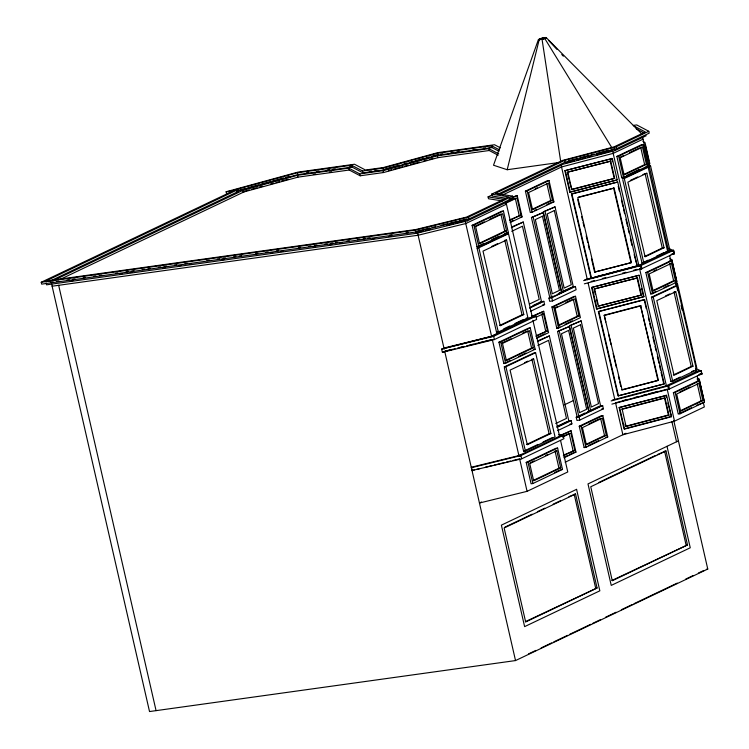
<?xml version="1.0" encoding="UTF-8"?>
<svg xmlns="http://www.w3.org/2000/svg" width="749" height="749" viewBox="0 0 749 749"><rect width="100%" height="100%" fill="white"/><g stroke="black" fill="none" stroke-linecap="round" stroke-linejoin="round"><path stroke-width="1.12" d="M540.038 38.733L538.437 39.5L493.516 165.229L507.185 169.723L539.168 39.763L540.038 38.733L542.931 37.843L546.442 37.843L642.277 134.464M538.437 39.5L539.168 39.763L542.931 37.843M531.518 315.479L535.881 316.209L493.638 336.31L441.62 349.071L442.369 352.33L494.377 339.569L536.621 319.458L535.881 316.209L532.202 317.005M562.312 435.862L563.182 435.441L563.931 438.699L521.697 458.809L472.01 470.522L474.229 469.979M499.508 325.515L522.025 314.795L523.794 314.543L506.567 240.017L504.798 240.27L522.025 314.795M644.393 256.551L662.285 248.022L664.054 247.769L646.827 173.244L642.951 174.489M523.794 314.543L500.257 325.759L483.002 251.121L506.567 240.017M664.054 247.769L645.114 256.804L627.859 182.166L646.827 173.244M496.54 332.284L498.31 332.041L527.961 317.913L508.505 233.754L506.736 233.997L477.057 247.994L496.54 332.284L498.591 331.311M503.702 328.877L509.835 325.955M514.947 323.521L523.13 319.626M622.775 179.891L641.996 263.049L648.222 260.081M656.527 256.121L663.783 252.666M641.996 263.049L643.766 262.796L667.631 251.43L648.175 167.261L646.406 167.514L624.591 177.775M532.895 320.291L559.587 436.218L563.192 435.45L561.722 435.197M526.584 444.494L549.111 433.765L550.88 433.512L533.653 358.986L531.884 359.239L549.111 433.765M673.323 375.006L691.215 366.476L692.984 366.224L675.767 291.698L673.997 291.951L691.215 366.476M550.88 433.512L527.324 444.737L510.078 370.1L533.653 358.986M692.984 366.224L674.044 375.249L656.789 300.621L675.767 291.698M504.395 368.105L523.617 451.263L537.941 444.438M543.053 442.004L552.256 437.622M670.926 381.503L672.696 381.25L696.561 369.875L677.105 285.715L675.336 285.968L651.443 297.203L670.926 381.503L680.27 377.047M691.683 371.607L693.752 370.624M523.617 451.263L525.386 451.01L555.046 436.882L535.601 352.723L533.831 352.976L504.133 366.973L505.903 366.72L535.601 352.723M544.832 38.611L546.442 37.843L539.168 39.763L544.832 38.611L611.839 147.675M497.785 194.253L565.008 162.252L616.652 148.667L649.214 133.163L648.793 131.29L616.221 146.795L564.587 160.38L495.258 193.382L512.578 196.135L513.009 198.008L468.986 218.961L415.676 232.031L41.654 284.133L41.232 282.261L233.473 190.752L226.114 191.772L226.544 193.645L229.7 193.205M49.303 281.446L238.369 191.444L237.948 189.572L45.708 281.081L415.91 229.512L466.524 217.107L508.964 196.903L491.644 194.15L492.065 196.023L507.082 198.41M53.188 280.65L243.313 190.143L243.743 192.016L59.948 279.499M491.644 194.15L562.433 160.455L614.077 146.87L645.338 131.983L633.813 125.898M502.364 200.947L488.507 198.747L488.076 196.875L492.28 194.871M499.892 194.375L563.295 164.19L614.929 150.605L646.2 135.728M502.766 194.937L561.535 166.961L613.178 153.376L643.007 139.174M41.232 282.261L415.246 230.158L468.556 217.088L512.578 196.135M512.428 197.174L517.184 195.508L522.081 216.873L510.135 222.556M525.405 191.154L547.229 180.762L549.008 180.509L553.895 201.874L532.071 212.267L530.292 212.51L525.405 191.154L527.174 190.901L549.008 180.509M509.226 199.3L517.184 195.508M46.129 282.953L46.56 284.826L416.772 233.257L467.376 220.852L514.198 198.654M535.217 188.795L537.323 187.793M505.481 203.4L517.016 197.905L520.948 215.094L509.414 220.581M506.446 204.187L465.747 223.558L418.12 235.233L52.121 286.212M472.095 225.337L501.652 211.265L503.422 211.021L508.318 232.377L478.761 246.449L476.991 246.693L472.095 225.337L473.864 225.084L503.422 211.021M616.867 156.419L641.275 144.8L643.054 144.548L647.941 165.913L623.533 177.532L621.764 177.785L616.867 156.419L618.646 156.167L643.054 144.548M474.894 226.32L484.238 221.873M489.425 219.401L499.808 214.457M619.423 157.515L623.477 155.586M629.553 152.693L639.683 147.871M642.473 147.141L620.181 157.749L624.114 174.938L646.406 164.331L642.473 147.141L640.695 147.394L644.636 164.574L623.355 174.704M509.741 219.832L520.948 215.094M531.818 209.477L550.702 200.489L552.472 200.236L548.53 183.056L528.597 192.54L532.539 209.729L552.472 200.236M510.35 221.854L513.337 220.431M534.449 210.535L536.527 209.542M546.929 204.599L551.086 202.614M511.539 227.013L523.27 222.022L541.602 302.053L529.655 307.736M531.453 217.528L543.184 212.547L561.535 292.69L551.582 297.437L549.803 297.681L531.453 217.528L543.184 212.547M543.306 211.883L555.037 206.893L573.397 287.045L563.435 291.782L561.666 292.026L543.306 211.883L555.037 206.893M511.324 227.705L523.27 222.022M478.836 243.5L504.779 231.151L506.558 230.907L502.616 213.718L475.634 226.563L479.566 243.753L506.558 230.907M476.991 246.693L483.32 243.678M491.765 239.661L499.152 236.141M504.433 233.632L508.318 232.377M621.764 177.785L624.816 176.324M626.847 175.36L639.056 169.546M511.707 231.319L522.446 226.207L539.205 299.394L529.449 304.047M532.923 305.583L539.982 302.221M561.666 292.026L565.645 290.135M567.639 289.189L571.618 287.288M572.536 286.858L575.372 286.464L576.121 289.723L552.528 300.948L549.691 301.341L548.942 298.093L553.043 296.136M558.174 293.692L567.405 289.301M529.721 308.064L543.84 301.341L544.589 304.6L530.461 311.322M548.942 298.093L551.788 297.69L575.372 286.464M531.977 316.265L543.699 311.284L548.596 332.65L536.649 338.333M551.919 306.921L573.743 296.529L575.522 296.286L580.409 317.651L558.585 328.043L556.807 328.287L551.919 306.921L553.689 306.678L575.522 296.286M532.754 316.499L543.699 311.284M554.391 308.064L557.537 306.566M565.935 302.568L573.275 299.076L577.217 316.256L558.333 325.253M536.19 317.173L543.531 313.681L547.463 330.861L535.928 336.357M498.946 342.199L528.476 328.146L530.245 327.903L535.142 349.259L505.612 363.321L503.843 363.565L498.946 342.199L500.716 341.956L530.245 327.903M645.863 272.58L670.271 260.952L672.04 260.708L676.937 282.073L652.529 293.692L650.75 293.936L645.863 272.58L647.632 272.327L672.04 260.708M501.746 343.182L511.08 338.745M522.484 333.314L526.631 331.339M653.474 271.269L656.517 269.818M671.46 263.302L649.177 273.909L653.109 291.099L675.401 280.491L671.46 263.302L669.69 263.545L673.623 280.735L652.351 290.865M536.256 335.608L547.463 330.861M578.986 316.012L559.054 325.497L555.121 308.316L575.054 298.823L578.986 316.012L577.217 316.256M537.866 337.153L544.832 333.839M556.807 328.287L559.924 326.807M565.13 324.326L572.405 320.862M537.632 340.917L549.363 335.927L568.912 421.303L556.966 426.986M557.556 331.517L569.287 326.527L588.817 411.791L578.855 416.528L577.086 416.772L557.556 331.517L569.287 326.527M569.409 325.862L581.14 320.872L600.67 406.136L590.718 410.873L588.939 411.126L569.409 325.862L581.14 320.872M537.417 341.61L549.363 335.927M505.678 360.372L531.603 348.032L533.372 347.789L529.44 330.599L502.476 343.435L506.418 360.615L533.372 347.789M537.848 345.448L548.586 340.336L566.469 418.419L555.73 423.531M503.843 363.565L510.163 360.55M518.598 356.533L525.985 353.022M650.75 293.936L655.843 291.52M663.979 287.644L669.063 285.219M564.409 404.825L573.369 400.565M557.181 426.284L567.302 421.481M599.809 405.967L602.655 405.565L603.404 408.823L579.81 420.058L576.964 420.451L576.224 417.193L585.044 412.98M587.506 411.819L598.891 406.379M576.224 417.193L579.061 416.8L602.655 405.565M557.031 427.323L571.15 420.601L571.899 423.859L557.78 430.581M579.239 426.218L601.072 415.826L602.842 415.573L607.739 436.939L585.905 447.331L584.136 447.574L579.239 426.218L581.009 425.966L602.842 415.573M559.344 435.721L571.066 430.741L575.962 452.106L564.016 457.789M561.113 435.478L571.066 430.741M563.885 435.881L568.079 433.886M589.06 423.859L599.546 418.86M562.508 437.126L570.897 433.137L574.839 450.327L563.295 455.813M526.201 462.423L555.842 448.314L557.612 448.061L562.508 469.426L532.867 483.536L531.088 483.788L526.201 462.423L527.97 462.18L557.612 448.061M673.37 392.673L697.778 381.054L699.547 380.81L704.444 402.176L680.036 413.794L678.257 414.038L673.37 392.673L675.139 392.429L699.547 380.81M530.049 462.91L534.215 460.925M545.665 455.476L547.744 454.484M679.97 391.849L690.101 387.027M556.807 450.767L529.74 463.65L533.672 480.839L560.739 467.956L556.807 450.767L555.028 451.01L558.969 468.2L532.942 480.586M563.623 455.064L574.839 450.327M585.652 444.541L604.537 435.553L606.306 435.3L602.374 418.12L582.441 427.604L586.373 444.794L606.306 435.3M584.136 447.574L586.214 446.591M588.293 445.599L598.685 440.655M564.24 457.087L567.218 455.664M569.212 454.718L573.191 452.827M481.551 502.017L479.444 503.019L527.081 491.335L567.77 471.964L560.589 440.59M565.149 462.227L626.005 433.25M679.858 410.967L701.13 400.837L702.908 400.593L698.967 383.404L676.684 394.011L680.616 411.201L702.908 400.593M554.597 472.591L559.709 470.157M679.277 413.551L691.486 407.746M696.57 405.321L704.444 402.176M674.503 421.163L667.19 389.218L615.556 402.803L622.868 434.748L674.503 421.163L704.341 406.96L703.292 402.391M678.416 440.88L587.993 483.92L611.24 585.4L690.25 547.781L667.013 446.31M504.835 527.184L532.146 514.189M537.398 511.689L544.748 508.187M553.146 504.189L560.505 500.688M568.903 496.69L575.55 493.994L597.075 587.984L525.658 621.979L504.133 527.989L575.55 493.994M598.76 482.478L655.169 455.626M657.257 454.634L665.964 450.954L687.498 544.944L612.279 580.747L590.755 486.756L665.964 450.954M525.321 621.679L597.075 587.984M611.924 580.447L687.498 544.944M528.485 653.933L535.872 650.413M541.153 647.904L551.704 642.876M553.811 641.874L567.536 635.349M569.643 634.337L590.746 624.291M592.862 623.29L600.249 619.769M605.52 617.26L616.071 612.233M621.352 609.723L631.903 604.705M634.019 603.694L677.283 583.096M685.719 579.08L693.106 575.569M698.386 573.051L703.667 570.541M51.503 283.525L149.528 711.55L515.527 660.571L707.768 569.053L673.754 420.545M622.513 178.749L624.282 178.496L648.175 167.261M477.057 247.994L478.826 247.741L508.505 233.754M630.302 180.434L637.68 176.961M491.475 246.543L497.626 243.65M651.443 297.203L653.212 296.95L677.105 285.715M665.561 295.911L669.775 293.936M524.712 362.619L527.783 361.168M673.52 250.297L640.301 265.839L641.032 269.031L674.25 253.49L673.52 250.297L668.174 251.402M701.804 373.798L668.585 389.34L667.855 386.147L701.073 370.605L701.804 373.798L699.603 374.238L701.719 373.835M441.788 349.025L491.868 336.207L493.507 336.338M442.537 352.283L444.091 351.599M444.869 351.253L451.759 349.54M539.168 39.763L545.768 37.45M546.442 37.843L542.061 39.36L560.636 161.101M532.614 317.117L535.881 316.209L533.082 316.593L490.838 336.704L493.628 336.31L494.377 339.569M226.114 191.772L297.812 172.148L354.52 164.246L365.484 170.023L383.404 167.533L437.8 152.646L494.537 144.744L500.482 147.899M499.536 149.912L491.606 145.709L437.435 153.255L383.048 168.132L362.553 170.987L351.59 165.211L297.447 172.747L233.997 190.115L237.948 189.572M238.865 190.274L245.588 188.43M247.825 187.821L259.032 184.75M261.27 184.142L270.23 181.689M272.467 181.071L283.674 178.009M285.912 177.391L289.273 176.474M237.77 191.079L297.877 174.62L352.021 167.083L362.984 172.86L383.479 170.004L437.865 155.127L492.027 147.581L498.974 151.261M243.743 192.016L243.125 190.171L297.475 175.294L348.791 168.141L359.754 173.918L383.076 170.669L437.463 155.792L488.797 148.639L498.722 153.901M242.648 191.725L249.323 189.9M251.552 189.291L257.113 187.765M259.341 187.156L262.684 186.248M270.473 184.114L273.816 183.196M276.044 182.587L279.377 181.67M281.605 181.061L288.281 179.236M243.556 192.034L297.905 177.157L349.221 170.014L360.175 175.79L383.507 172.542L437.893 157.665L489.228 150.512L498.151 155.249M384.949 169.096L399.376 165.145M403.814 163.937L407.147 163.02M409.366 162.421L412.699 161.503M414.918 160.895L423.794 158.47M426.012 157.861L429.346 156.953M431.564 156.344L438.221 154.519M388.347 170.66L391.671 169.751M393.89 169.143L402.775 166.718M404.994 166.109L408.317 165.192M410.546 164.593L419.421 162.159M423.859 160.941L427.192 160.033M429.411 159.425L432.744 158.516M591.457 258.517L594.612 272.084L631.454 262.59L614.114 188.074L578.35 197.174M594.612 272.084L631.454 262.59M587.038 279.227L606.643 274.012M608.731 273.451L638.597 265.511L641.041 265.53M591.551 278.328L637.287 266.167L617.71 182.007L571.412 193.879L591.027 278.16L591.551 278.328L571.936 194.047L571.412 193.879M621.576 389.817L658.418 380.323L640.554 305.639L657.894 380.164M658.418 380.323L622.101 389.986L604.218 315.198L605.791 321.976M619.105 395.603L664.251 383.9L644.674 299.75L644.149 299.581L598.376 311.612L617.991 395.903L664.251 383.9M584.8 279.752L592.646 277.673M594.884 277.083L603.853 274.714M606.1 274.115L638.607 265.521L641.181 265.492L641.912 268.685L584.351 283.824M591.139 281.465L594.5 280.575M602.346 278.497L605.707 277.607M622.522 273.16L625.892 272.271M633.738 270.192L637.099 269.312M612.354 400.06L666.161 385.829L668.595 385.838M623.177 400.584L626.539 399.694M634.384 397.616L637.745 396.727M643.354 395.247L646.715 394.358M648.962 393.768L652.323 392.879M654.56 392.279L657.931 391.39M568.472 160.848L577.46 158.488M579.698 157.889L588.686 155.53M590.924 154.94L594.294 154.051M596.541 153.461L608.89 150.212M611.137 149.622L614.498 148.742L614.929 150.605M565.411 163.095L574.389 160.726M576.636 160.136L580.007 159.247M582.254 158.657L585.615 157.777M587.862 157.187L591.233 156.298M596.841 154.818L605.829 152.459M608.066 151.869L611.437 150.98M564.84 170.697L612.298 158.516L617.195 179.882L570.261 192.24L569.736 192.062L564.84 170.697L612.298 158.516M569.081 179.769L567.358 172.251L610.744 161.138L614.676 178.328L571.824 189.609L569.577 181.923M567.358 172.251L610.744 161.138M571.3 189.441L614.676 178.328M569.736 192.062L617.195 179.882M571.936 194.047L617.71 182.007M614.114 188.074L577.769 197.624L595.137 272.252M583.621 280.632L641.181 265.492M591.616 287.457L639.075 275.267L643.962 296.632L597.037 308.991L596.504 308.822L591.616 287.457L639.075 275.267M637.511 277.898L594.135 289.002L637.511 277.898L641.444 295.078L598.067 306.191L641.444 295.078M596.504 308.822L643.962 296.632M598.376 311.612L644.674 299.75M604.218 315.198L639.459 305.929M604.743 315.366L641.078 305.807M611.175 400.94L668.735 385.801L669.466 388.993L611.905 404.132M619.123 407.559L666.582 395.369L671.469 416.734L624.544 429.093L624.011 428.915L619.123 407.559L666.582 395.369M621.642 409.104L663.361 398.122M665.018 397.991L622.166 409.282L626.098 426.462L668.951 415.18L665.018 397.991L664.485 397.822L668.426 415.012L668.951 415.18M625.078 424.149L625.574 426.293L668.426 415.012M625.134 428.625L669.821 416.856M647.885 164.405L649.898 163.9L645.001 142.535L642.942 141.449M648.587 166.606L650.6 166.091L669.915 250.419M669.821 260.184L671.834 259.678L676.721 281.034M675.589 284.255L677.499 283.768L696.813 368.096M697.197 379.706L699.21 379.2L704.097 400.565M457.433 348.145L464.24 346.459M466.515 345.898L473.321 344.222M475.587 343.66L482.403 341.984M484.669 341.422L491.475 339.746M478.789 342.92L492.327 339.606L518.898 455.589L520.939 455.551L521.688 458.809M429.832 228.08L416.341 231.385L416.772 233.257M432.089 227.527L435.459 226.704M441.086 225.318L447.827 223.67M450.083 223.118L456.824 221.461M459.081 220.908L466.945 218.98L467.376 220.852M418.635 232.265L423.176 231.151M425.441 230.598L429.973 229.484M446.984 225.318L453.791 223.642M456.066 223.09L462.863 221.423M444.204 347.967L491.587 336.348L465.138 220.861M444.943 351.225L455.102 348.734M460.738 347.349L464.127 346.515M469.763 345.139L476.533 343.473M695.727 371.71L701.073 370.605L696.411 371.541L666.385 385.735L667.958 386.1M520.489 455.195L471.261 467.264L472.46 470.887M471.711 467.629L520.948 455.551L563.182 435.441L558.745 434.701M476.448 469.436L479.781 468.621M485.333 467.254L491.999 465.625M494.218 465.073L504.189 462.629M506.399 462.086L510.809 461.01M513.028 460.466L519.637 458.847L527.081 491.335M535.872 316.2L532.277 316.977L505.828 201.49M673.435 250.344L668.857 251.233L638.831 265.427L640.404 265.792M665.861 251.673L667.631 251.43M526.191 318.156L527.961 317.913M633.27 125.42L636.744 124.933L648.793 131.29M306.341 172.888L308.654 172.57M316.752 171.437L319.074 171.118M327.173 169.986L329.485 169.667M332.959 169.18L335.271 168.862M349.165 166.924L351.478 166.606M440.543 154.2L442.856 153.873M450.964 152.749L453.276 152.422M456.75 151.935L459.062 151.616M472.965 149.678L475.278 149.36M483.386 148.227L485.698 147.909M489.172 147.422L491.484 147.104M313.279 174.405L315.582 174.086M329.41 172.158L331.713 171.839M369.276 171.427L371.513 171.118M374.875 170.65L377.112 170.341M236.403 191.716L238.369 191.444M507.185 169.723L559.672 162.411M644.636 164.574L646.406 164.331M646.172 166.156L647.941 165.913M552.125 202.118L553.895 201.874M50.763 282.307L53.076 281.989M56.55 281.502L58.862 281.184M66.961 280.051L69.273 279.733M72.737 279.246L75.059 278.928M83.158 277.795L85.47 277.476M93.569 276.344L95.881 276.025M99.355 275.538L101.667 275.22M115.543 273.282L117.865 272.964M125.963 271.831L128.276 271.512M131.74 271.026L134.062 270.707M142.16 269.574L144.473 269.256M147.937 268.769L150.249 268.451M158.348 267.318L160.67 267M164.134 266.513L166.447 266.195M174.545 265.071L176.867 264.743M184.956 263.62L187.278 263.292M206.939 260.558L209.252 260.231M217.35 259.107L219.672 258.779M223.136 258.302L225.449 257.974M233.548 256.851L235.86 256.523M239.334 256.046L241.646 255.718M255.531 253.789L257.843 253.462M265.942 252.338L268.254 252.01M276.353 250.887L278.665 250.559M298.336 247.825L300.649 247.498M308.747 246.374L311.06 246.056M314.533 245.569L316.846 245.241M324.944 244.118L327.257 243.799M330.73 243.313L333.043 242.985M335.355 242.667L337.668 242.348M346.927 241.056L349.24 240.738M357.339 239.605L359.651 239.287M363.125 238.8L365.437 238.482M367.75 238.154L370.062 237.836M389.733 235.092L392.045 234.774M405.93 232.836L408.242 232.518M520.302 217.116L522.081 216.873M71.192 280.781L73.505 280.463M119.84 274.003L122.153 273.685M130.26 272.552L132.573 272.233M162.692 268.039L165.005 267.711M178.908 265.783L181.221 265.455M189.328 264.331L191.65 264.004M221.76 259.809L224.073 259.491M270.408 253.031L272.72 252.713M280.828 251.58L283.15 251.261M313.26 247.067L315.572 246.739M329.476 244.801L331.788 244.483M339.896 243.35L342.218 243.032M372.328 238.837L374.65 238.51M388.544 236.581L390.866 236.253M670.421 251.215L673.651 250.765M671.17 254.473L674.446 254.042L673.697 250.784L668.773 248.387M559.765 292.943L561.535 292.69M673.623 280.735L675.401 280.491M675.167 282.317L676.937 282.073M540.993 301.744L543.84 301.341M539.823 302.296L541.602 302.053M542.688 304.862L544.589 304.6M543.531 313.681L541.761 313.925L545.693 331.114M535.263 316.097L533.119 316.415L491.466 336.245L493.628 336.31M533.363 349.511L535.142 349.259M696.748 371.701L701.204 371.073L702 374.35L698.723 374.781M601.503 409.085L603.404 408.823M568.313 420.994L571.15 420.601M569.998 424.121L571.899 423.859M605.96 437.191L607.739 436.939M574.193 452.349L575.962 452.106M558.969 468.2L560.739 467.956M560.739 469.679L562.508 469.426M706.373 569.249L707.768 569.053M638.082 265.586L638.607 265.521M665.636 385.894L668.735 385.801M518.898 455.589L520.939 455.551L518.149 455.935L560.383 435.834L563.192 435.45L559.269 436.377M641.912 268.685L639.346 268.713L641.771 268.722M669.466 388.993L668.258 389.012L669.325 389.031M488.076 196.875L505.397 199.627M639.562 268.61L641.144 268.985M637.287 266.167L634.122 254.623M671.469 416.734L667.855 403.065M625.574 426.293L626.098 426.462M696.327 368.695L701.251 371.092M648.606 165.061L650.6 166.091M675.495 282.738L677.499 283.768M636.163 128.781L643.85 132.835M669.775 258.592L671.834 259.678M697.141 378.114L699.21 379.2M548.97 40.858L556.966 49.387M561.759 54.499L563.36 56.212M618.243 186.389L619.301 190.939M621.417 200.039L623.009 206.864M623.533 209.14L624.591 213.68M625.921 219.373L627.503 226.198M628.036 228.464L629.094 233.014M630.415 238.706L632.006 245.522M644.412 300.714L646.265 308.672M648.381 317.773L649.177 321.181M649.711 323.456L650.769 328.006M652.885 337.106L654.467 343.931M655 346.207L656.058 350.757M657.379 356.44L658.97 363.265M659.495 365.54L660.552 370.081M661.086 372.356L663.464 382.589M613.59 187.905L630.93 262.422M577.779 199.721L579.623 207.632M581.72 216.686L582.516 220.075M583.04 222.331L584.089 226.863M586.195 235.907L587.778 242.685M588.302 244.951L589.351 249.473M608.694 334.419L611.053 344.596M613.159 353.64L616.315 367.207M618.421 376.251L619.217 379.649M619.741 381.906L620.79 386.428M598.9 311.781L618.515 396.062M645.058 173.496L662.285 248.022M653.212 296.95L672.696 381.25M624.282 178.496L643.766 262.796M478.826 247.741L498.31 332.041M505.903 366.72L525.386 451.01M645.329 145.484L648.765 160.529M672.153 262.627L675.841 278.74M699.285 381.072L701.008 388.6M701.495 390.744L703.217 398.262M642.389 136.487L668.848 251.973M669.625 255.39L670.926 261.083M675.626 281.596L677.714 290.706M681.103 305.517L682.152 310.077M695.456 368.18L696.242 371.598M697.291 376.157L698.592 381.859M697.197 383.647L701.13 400.837M647.632 272.327L652.529 293.692M675.139 392.429L680.036 413.794M618.646 156.167L623.533 177.532M616.221 146.795L616.652 148.667M612.56 150.689L639.009 266.176M639.534 268.451L666.404 385.801M641.631 288.59L643.438 296.464M666.048 395.2L666.563 397.447M611.774 158.348L612.542 161.718M671.853 421.444L676.516 441.788M610.21 160.969L614.152 178.159M636.987 277.72L640.919 294.909M664.569 451.151L686.103 545.141M567.892 172.42L571.824 189.609M594.659 289.18L598.591 306.36M564.587 160.38L565.008 162.252M594.378 290.078L595.361 294.376M596.588 299.75L597.58 304.047M565.373 170.875L570.261 192.24M592.141 287.625L597.037 308.991M619.648 407.728L624.544 429.093M560.917 164.274L587.366 279.761M588.152 283.178L614.77 399.386M546.761 183.299L550.702 200.489M600.595 418.363L604.537 435.553M545.085 211.63L563.435 291.782M571.187 325.618L590.718 410.873M551.788 297.69L552.528 300.948M579.061 416.8L579.81 420.058M527.174 190.901L532.071 212.267M533.232 217.285L551.582 297.437M553.689 306.678L558.585 328.043M559.334 331.264L578.855 416.528M581.009 425.966L585.905 447.331M515.246 198.148L519.179 215.338M569.128 433.381L573.06 450.57M509.386 198.775L509.816 200.648M574.155 494.19L595.68 588.18M491.606 145.709L492.027 147.581M488.797 148.639L489.228 150.512M500.847 213.961L504.779 231.151M527.671 330.843L531.603 348.032M500.716 341.956L505.612 363.321M473.864 225.084L478.761 246.449M527.97 462.18L532.867 483.536M468.556 217.088L468.986 218.961M437.435 153.255L437.865 155.127M437.463 155.792L437.893 157.665M417.502 232.546L444.213 349.184M444.737 351.468L515.527 660.571M415.246 230.158L415.676 232.031M383.048 168.132L383.479 170.004M383.076 170.669L383.507 172.542M362.553 170.987L362.984 172.86M359.754 173.918L360.175 175.79M351.59 165.211L352.021 167.083M348.791 168.141L349.221 170.014M297.447 172.747L297.877 174.62M297.475 175.294L297.905 177.157M58.656 285.303L156.073 710.642M542.463 216.208L535.32 219.607L552.303 293.767L559.447 290.369L542.463 216.208M554.316 210.563L547.182 213.961L564.166 288.112L571.3 284.714L554.316 210.563M568.613 330.384L561.469 333.782L579.539 412.671L586.682 409.272L568.613 330.384M580.466 324.738L573.331 328.137L591.392 407.016L598.526 403.617L580.466 324.738M576.59 489.35L501.381 525.152L524.618 626.632L599.837 590.821L576.59 489.35M674.25 253.49L672.05 253.93L674.166 253.527"/></g></svg>
